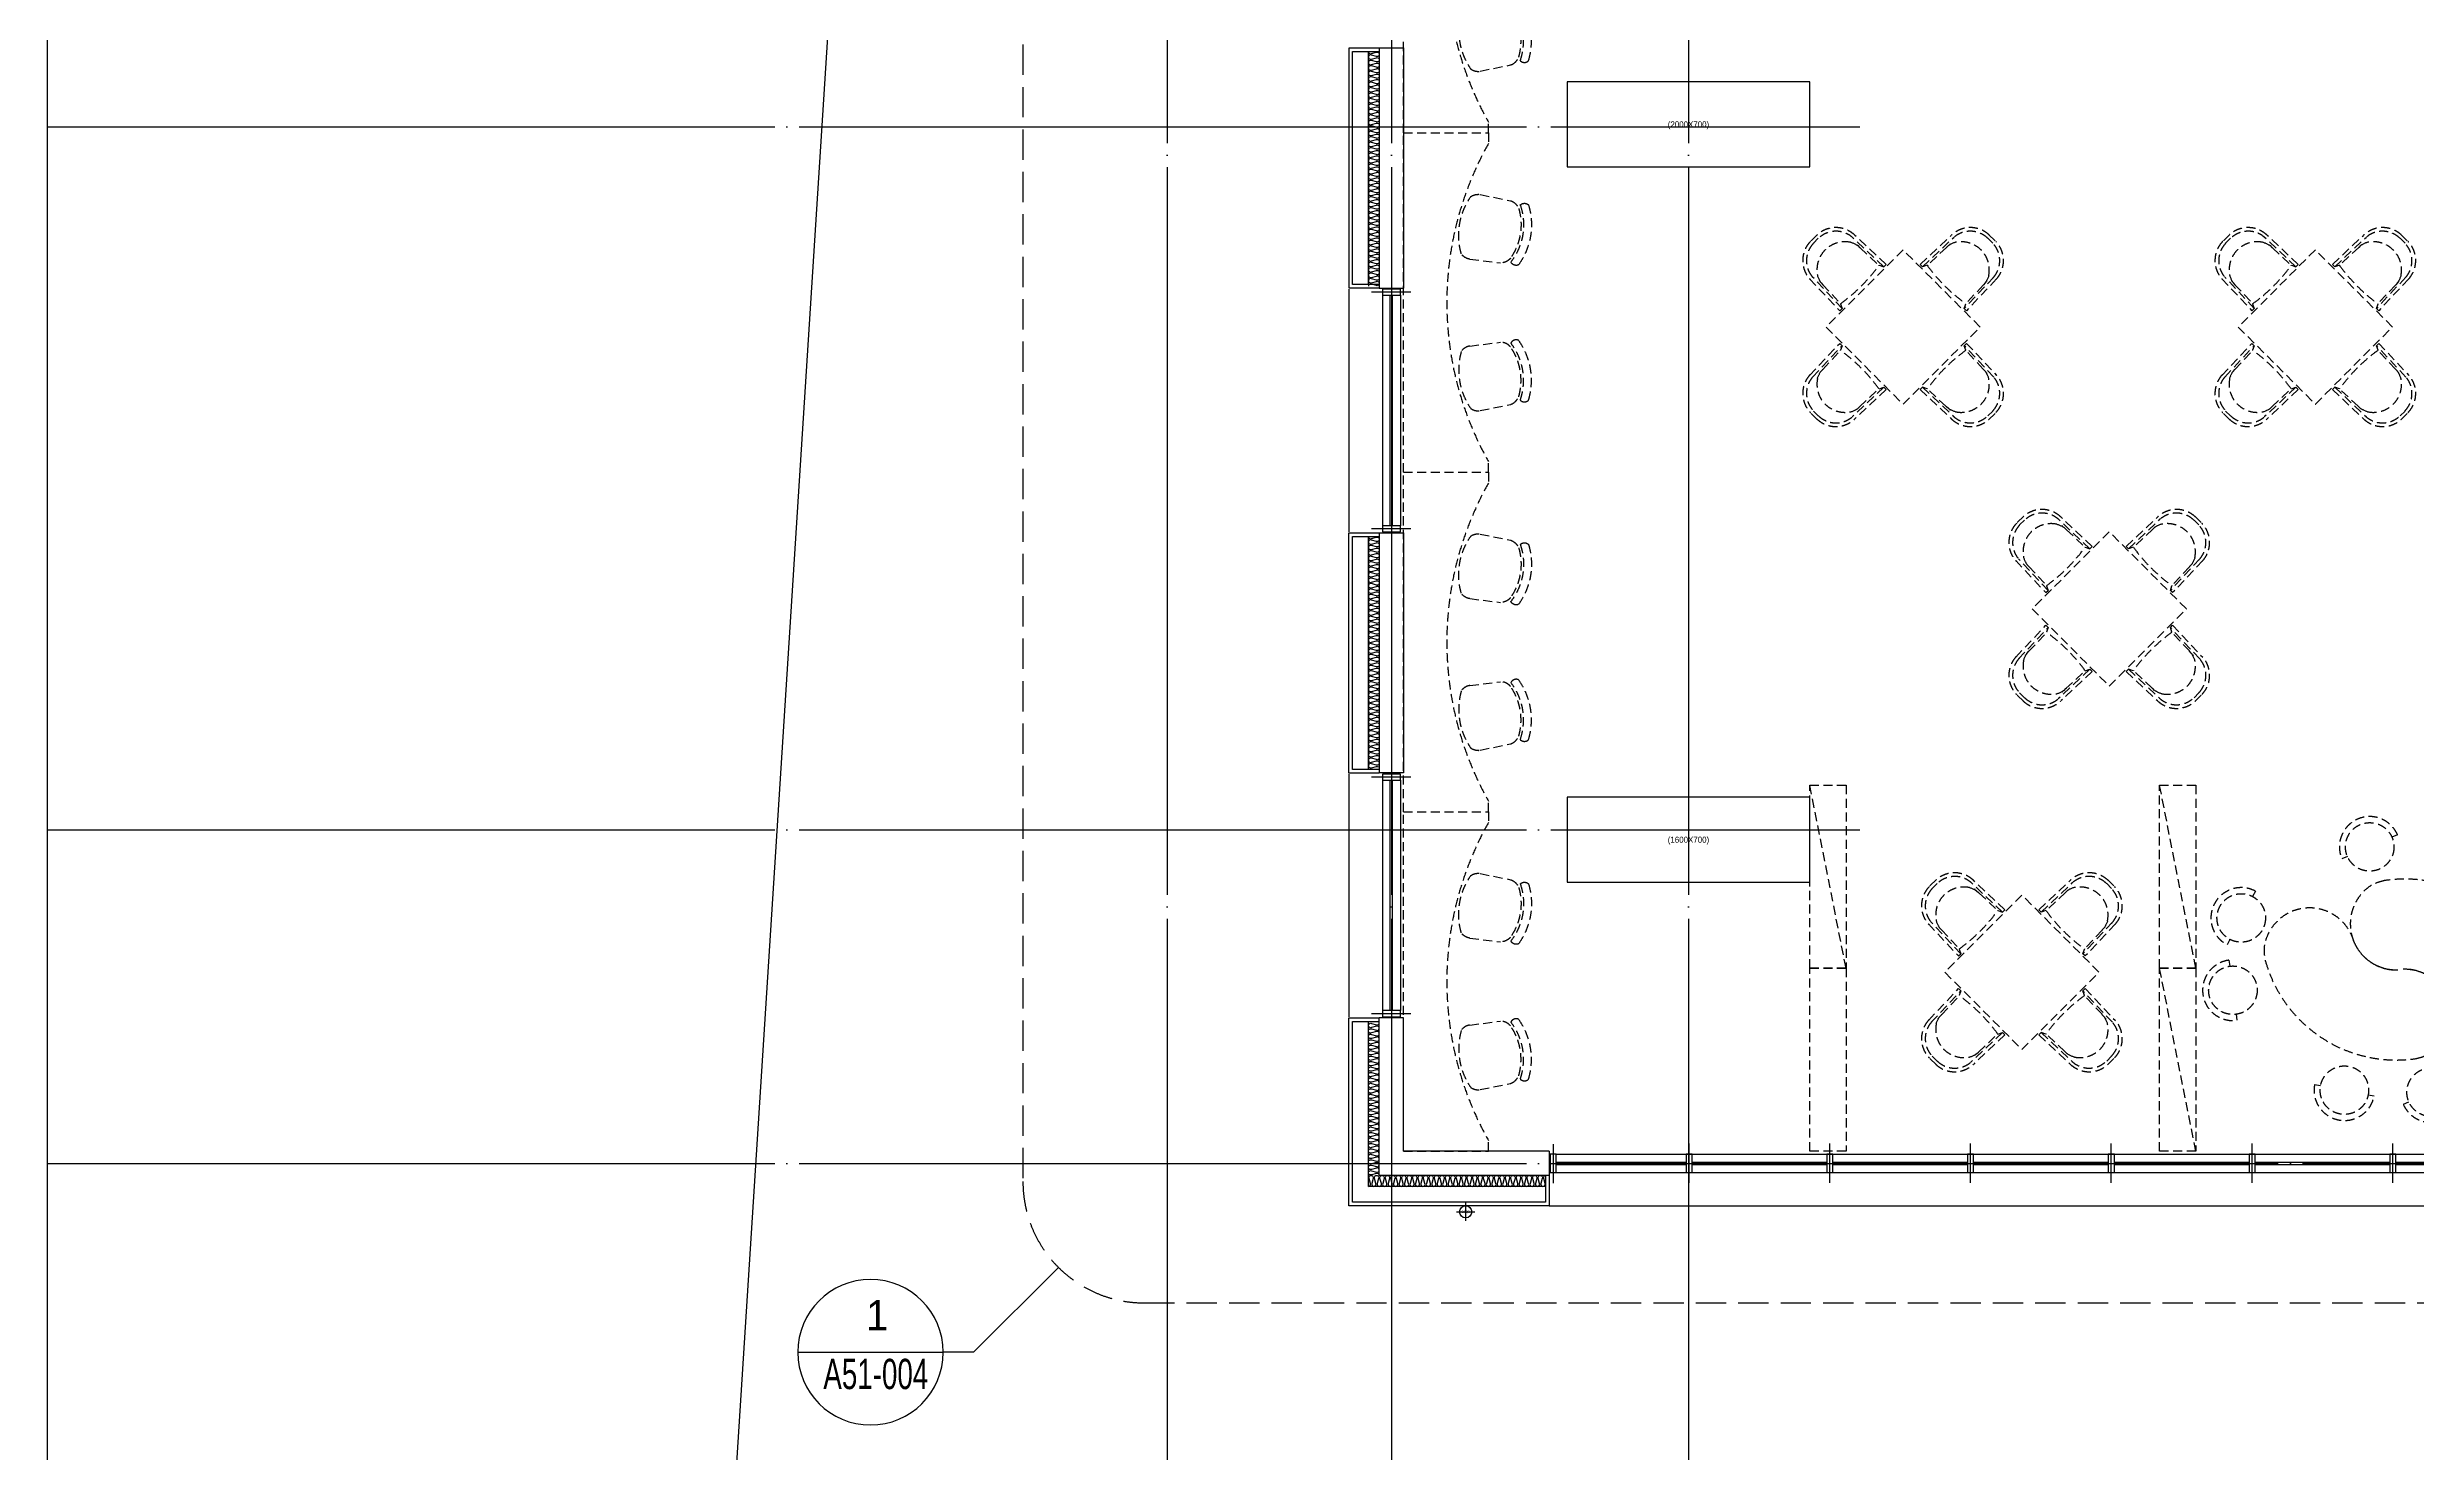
# Model space of a CAD drawing. Header units: millimetres. Extents: x 0 to 1390178, y 0 to 110113.
# Drawn here: x 512036 to 531578, y 11195 to 22786 of the extents above; entities that cross this region are included whole.
import ezdxf
from ezdxf.enums import TextEntityAlignment as Align
from ezdxf.xclip import XClip

# ---------------------------------------------------------------- set-up
doc = ezdxf.new("R2010")
doc.units = ezdxf.units.MM
doc.header["$LTSCALE"] = 100
doc.header["$XCLIPFRAME"] = 0
for name, pattern in [('HID2', [3.5, 2.5, -1]), ('X - 평면도$0$CEN', [62, 60, -1, 0, -1]), ('X - 평면도$0$HID', [1.5, 1, -0.5]), ('X - 평면도$0$HIDDEN', [0.375, 0.25, -0.125])]:
    doc.linetypes.add(name, pattern=pattern)
doc.layers.get('DEFPOINTS').update_dxf_attribs({"color": 145})
for name, color, linetype in [('SM2', 3, 'Continuous'), ('sm3', 3, 'HID2'), ('X - 평면도$0$A-CEN', 1, 'X - 평면도$0$CEN'), ('X - 평면도$0$A-INS', 9, 'Continuous'), ('X - 평면도$0$AA-DWXM-WIND', 4, 'Continuous'), ('X - 평면도$0$AA-EL-PCN8', 8, 'Continuous'), ('X - 평면도$0$AA-FLXS-OTHR', 4, 'Continuous'), ('X - 평면도$0$AA-WAXM-CONC', 2, 'Continuous'), ('X - 평면도$0$AA-XXXX-CNTL', 1, 'X - 평면도$0$CEN'), ('X - 평면도$0$AA-XXXX-FINL', 6, 'Continuous'), ('X - 평면도$0$AA-XXXX-FUR', 8, 'Continuous'), ('X - 평면도$0$AA-XXXX-PAT3', 8, 'Continuous'), ('X - 평면도$0$칸막이', 7, 'X - 평면도$0$HID')]:
    doc.layers.add(name, color=color, linetype=linetype)
doc.layers.add('X - 평면도$0$AA-GUIDE-실명', color=125, linetype='Continuous', plot=False)
doc.layers.add('X - 평면도$0$DEFPOINT', color=163, linetype='Continuous', plot=False)
doc.styles.add('X - 평면도$0$HAUD01', font='Dotum.ttf')
doc.styles.add('X - 평면도$0$STANDARD', font='Dotum.ttf')
doc.styles.add('돋움', font='Dotum.ttf')

# ---------------------------------------------------------------- blocks, each defined once
blk = doc.blocks.new('X - 평면도$0$F-504')
at = {"layer": 'X - 평면도$0$AA-XXXX-PAT3', "linetype": 'X - 평면도$0$HIDDEN', "ltscale": 3}
for p, q in [((-705, 128), (-764, 70)), ((-700, 96), (-740, 56)), ((-431, 63), (-426, 61)), ((-426, 61), (-421, 59)), ((-160, -140), (-421, 106)), ((-421, 59), (-415, 57)), ((-415, 57), (-410, 55)), ((-410, 55), (-404, 52)), ((-404, 52), (-399, 50)), ((-399, 50), (-394, 48)), ((-394, 48), (-389, 45)), ((-389, 45), (-386, 43)), ((-386, 43), (-382, 41)), ((160, -140), (421, 106)), ((700, 96), (740, 56)), ((705, 128), (764, 70)), ((-701, -228), (-698, -233)), ((-663, -287), (-661, -290)), ((747, -224), (504, -483)), ((685, -261), (683, -264)), ((687, -257), (685, -261)), ((689, -253), (687, -257)), ((691, -249), (689, -253)), ((693, -244), (691, -249)), ((696, -239), (693, -244)), ((698, -233), (696, -239)), ((701, -228), (698, -233)), ((703, -222), (701, -228)), ((705, -217), (703, -222)), ((706, -212), (705, -217)), ((-517, -445), (-504, -483)), ((747, -1049), (504, -790)), ((-701, -1045), (-698, -1039)), ((-679, -1003), (-677, -1000)), ((-663, -986), (-661, -983)), ((-160, -1133), (-421, -1378)), ((160, -1133), (421, -1378)), ((693, -1029), (691, -1024)), ((696, -1034), (693, -1029)), ((698, -1039), (696, -1034)), ((701, -1045), (698, -1039)), ((703, -1051), (701, -1045)), ((705, -1056), (703, -1051)), ((706, -1061), (705, -1056)), ((-705, -1401), (-764, -1343)), ((-700, -1369), (-740, -1329)), ((-399, -1323), (-394, -1320)), ((-359, -1294), (-356, -1292)), ((-356, -1292), (-353, -1290)), ((700, -1369), (740, -1329)), ((705, -1401), (764, -1343))]:
    blk.add_line(p, q, dxfattribs=at)
blk.add_lwpolyline([(636, -636), (0, 0), (-636, -636), (0, -1273)], close=True, dxfattribs=at)
for points in [[(-198, -127), (-160, -140), (-141, -121), (-397, 120)], [(-373, 35), (-376, 37), (-382, 41), (-373, 35), (-359, 21), (-356, 19), (-353, 17), (-199, -128)], [(198, -127), (160, -140), (141, -121), (397, 120)], [(431, 63), (426, 61), (421, 59), (415, 57), (410, 55), (404, 52), (399, 50), (394, 48), (389, 45), (386, 43), (382, 41), (379, 39), (376, 37), (373, 35), (359, 21), (356, 19), (359, 21), (199, -128)], [(-771, -238), (-523, -502), (-504, -483), (-747, -224)], [(-706, -212), (-705, -217), (-703, -222), (-701, -228), (-696, -239), (-693, -244), (-691, -249), (-689, -253), (-687, -257), (-685, -261), (-683, -264), (-681, -267), (-679, -270), (-677, -272), (-663, -287), (-516, -444)], [(771, -238), (523, -502), (504, -483), (517, -445)], [(677, -272), (679, -270), (683, -264), (677, -272), (663, -287), (661, -290), (516, -444)], [(-771, -1035), (-523, -771), (-504, -790)], [(517, -828), (504, -790), (523, -771), (771, -1035)], [(-747, -1049), (-504, -790), (-517, -828)], [(-706, -1061), (-705, -1056), (-703, -1051), (-701, -1045), (-696, -1034), (-693, -1029), (-691, -1024), (-689, -1019), (-687, -1015), (-685, -1012), (-683, -1009), (-681, -1006), (-679, -1003), (-663, -986), (-516, -829)], [(687, -1015), (691, -1024), (687, -1015), (685, -1012), (683, -1009), (681, -1006), (679, -1003), (677, -1000), (663, -986), (661, -983), (516, -829)], [(-431, -1336), (-426, -1334), (-421, -1332), (-415, -1330), (-410, -1328), (-404, -1325), (-399, -1323), (-389, -1318), (-386, -1316), (-382, -1314), (-379, -1312), (-376, -1310), (-373, -1308), (-359, -1294), (-199, -1145)], [(-198, -1146), (-160, -1133), (-141, -1152), (-397, -1393)], [(198, -1146), (160, -1133), (141, -1152), (397, -1393)], [(431, -1336), (426, -1334), (421, -1332), (415, -1330), (410, -1328), (404, -1325), (399, -1323), (394, -1320), (389, -1318), (386, -1316), (382, -1314), (379, -1312), (376, -1310), (373, -1308), (359, -1294), (356, -1292), (353, -1290), (199, -1145)]]:
    blk.add_lwpolyline(points, dxfattribs=at)
for centre, radius, start, end in [((-601, -88), 227, 135.767, 223.6433), ((-590, -89), 207, 135.767, 223.6435), ((-555, -43), 227, 46.215, 134.0908), ((-479, -165), 232, 78.053, 191.805), ((-554, -53), 207, 46.215, 134.0908), ((-479, -165), 232, 66.528, 66.651), ((479, -165), 232, 113.349, 113.472), ((555, -43), 227, 45.9092, 133.785), ((554, -53), 207, 45.9092, 133.785), ((479, -165), 232, 348.195, 101.947), ((590, -89), 207, 316.3565, 44.233), ((601, -88), 227, 316.3567, 44.233), ((-1345, 703), 1415, 305.781, 324.077), ((1345, 703), 1415, 215.923, 234.219), ((-479, -165), 232, 203.2072, 203.33), ((479, -165), 232, 336.67, 336.7928), ((-1345, -1976), 1415, 35.923, 54.219), ((1345, -1976), 1415, 125.781, 144.077), ((-601, -1184), 227, 136.3567, 224.233), ((-590, -1184), 207, 136.3565, 224.233), ((-479, -1108), 232, 168.195, 281.947), ((-479, -1108), 232, 156.67, 156.7928), ((479, -1108), 232, 258.053, 11.805), ((479, -1108), 232, 23.2072, 23.33), ((590, -1184), 207, 315.767, 43.6435), ((601, -1184), 227, 315.767, 43.6433), ((-479, -1108), 232, 293.349, 293.472), ((479, -1108), 232, 246.528, 246.651), ((-555, -1230), 227, 225.9092, 313.785), ((-554, -1220), 207, 225.9092, 313.785), ((555, -1230), 227, 226.215, 314.0908), ((554, -1220), 207, 226.215, 314.0908)]:
    blk.add_arc(centre, radius, start, end, dxfattribs=at)
blk = doc.blocks.new('X - 평면도$0$A$C77725706')
at = {"layer": 'X - 평면도$0$AA-XXXX-PAT3', "linetype": 'X - 평면도$0$HIDDEN', "ltscale": 3}
for p, q in [((846, 1029), (878, 776)), ((314, 942), (365, 692))]:
    blk.add_line(p, q, dxfattribs=at)
for centre, radius, start, end in [((420, 959), 108, 144.3828, 189.3454), ((650, 560), 560, 74.1907, 124.5346), ((740, 1012), 108, 9.334, 54.4153), ((467, 727), 108, 198.8758, 249.1437), ((435, 578), 49, 134.9324, 222.0969), ((564, 1084), 564, 252.9144, 305.8109), ((564, 1084), 499, 250.8266, 307.9042), ((563, 1086), 480, 253.7086, 305.0167), ((770, 776), 108, 309.5701, 359.8863), ((849, 646), 49, 336.6283, 63.7928)]:
    blk.add_arc(centre, radius, start, end, dxfattribs=at)
blk = doc.blocks.new('X - 평면도$0$A$C9b4a4f4d')
at = {"layer": 'X - 평면도$0$AA-XXXX-PAT3', "linetype": 'X - 평면도$0$HIDDEN', "ltscale": 3}
blk.add_line((0, 0), (0, 2800), dxfattribs=at)
for points in [[(0, 2800), (700, 2800)], [(700, 2800), (700, 2711)], [(0, 0), (700, 0)], [(700, 0), (700, 89)]]:
    blk.add_lwpolyline(points, dxfattribs=at)
blk.add_lwpolyline([(700, 89, -0.262021), (700, 2711, -0.245419)], format="xyb", dxfattribs=at)
at = {"layer": 'X - 평면도$0$AA-XXXX-PAT3', "linetype": 'X - 평면도$0$HIDDEN', "ltscale": 3, "xscale": -1, "rotation": 90}
blk.add_blockref('X - 평면도$0$A$C77725706', (1575, 2605), dxfattribs=at)
at = {"layer": 'X - 평면도$0$AA-XXXX-PAT3', "linetype": 'X - 평면도$0$HIDDEN', "ltscale": 3, "rotation": 90}
blk.add_blockref('X - 평면도$0$A$C77725706', (1575, 195), dxfattribs=at)
blk = doc.blocks.new('X - 평면도$0$A$C11017ACC')
at = {"layer": 'X - 평면도$0$AA-XXXX-PAT3', "linetype": 'X - 평면도$0$HIDDEN', "ltscale": 3}
for p, q in [((50, 250), (0, 250)), ((500, 250), (450, 250))]:
    blk.add_line(p, q, dxfattribs=at)
blk.add_circle((250, 250), 200, dxfattribs=at)
blk.add_arc((250, 250), 250, 0, 180, dxfattribs=at)
blk = doc.blocks.new('X - 평면도$0$A$C6746789D')
at = {"layer": 'X - 평면도$0$AA-XXXX-PAT3', "linetype": 'X - 평면도$0$HIDDEN', "ltscale": 3}
for centre, radius, start, end in [((1456, 1122), 1122, 48.504, 131.496), ((953, 1708), 349, 133.4292, 152.5662), ((1960, 1708), 349, 27.4338, 46.5708), ((990, 1717), 379, 156.2724, 304.7772), ((1923, 1717), 379, 228.6128, 23.7276), ((1456, 1122), 379, 55.2228, 124.7772)]:
    blk.add_arc(centre, radius, start, end, dxfattribs=at)
for p, rotation in [((934, 2180), 22.07637063698209), ((1939, 2341), 310.3290147904983), ((531, 1785), 56.32067825414572), ((2287, 2002), 274.8428875598123)]:
    blk.add_blockref('X - 평면도$0$A$C11017ACC', p, dxfattribs=dict(at, rotation=rotation))
blk = doc.blocks.new('X - 평면도$0$2F PL')
at = {"layer": 'X - 평면도$0$AA-WAXM-CONC'}
for p, q in [((-44367, 5471), (-44167, 5471)), ((-44367, 5471), (-44367, 3491)), ((-44167, 5471), (-44167, 3491)), ((-44367, 3491), (-44167, 3491)), ((-44167, 3491), (-44167, 3491)), ((-44367, 1471), (-44167, 1471)), ((-44367, 1471), (-44367, -509)), ((-44167, 1471), (-44167, -509)), ((-44167, -509), (-44367, -509)), ((-44167, -509), (-44167, -509)), ((-44367, -3829), (-44367, -2529)), ((-44167, -2529), (-44367, -2529)), ((-44167, -3629), (-44167, -2529)), ((-44167, -2529), (-44167, -2529)), ((-42967, -3629), (-44167, -3629)), ((-42967, -3629), (-42967, -3829)), ((-42967, -3829), (-44367, -3829))]:
    blk.add_line(p, q, dxfattribs=at)
blk = doc.blocks.new('X - 평면도$0$2F_COL')
at = {"layer": 'X - 평면도$0$AA-WAXM-CONC'}
for points in [[(-84178, -50707), (-86178, -50707), (-86178, -51407), (-84178, -51407)], [(-84178, -56607), (-86178, -56607), (-86178, -57307), (-84178, -57307)]]:
    blk.add_lwpolyline(points, close=True, dxfattribs=at)
at = {"layer": 'X - 평면도$0$DEFPOINT', "style": 'X - 평면도$0$STANDARD'}
for s, p in [('(2000X700)', (-85178, -51057)), ('(1600X700)', (-85178, -56957))]:
    blk.add_text(s, height=50, dxfattribs=at).set_placement(p, align=Align.MIDDLE_CENTER)
blk = doc.blocks.new('X - 평면도$0$A$C14A644CA')
at = {"layer": 'X - 평면도$0$AA-FLXS-OTHR', "color": 1}
for p, q in [((75, 0), (-75, 0)), ((0, -75), (0, 75))]:
    blk.add_line(p, q, dxfattribs=at)
at = {"layer": 'X - 평면도$0$AA-FLXS-OTHR'}
blk.add_circle((0, 0), 50, dxfattribs=at)
at = {"layer": 'X - 평면도$0$AA-GUIDE-실명', "style": 'X - 평면도$0$HAUD01'}
blk.add_text('Ø100', height=20, dxfattribs=at).set_placement((0, 0), align=Align.MIDDLE_CENTER)
blk = doc.blocks.new('X - 평면도', base_point=(-475.4, -286.7))
at = {"layer": 'DEFPOINTS'}
blk.add_lwpolyline([(783286.2, 68689.6), (844213.6, 68689.6), (844213.6, 22495.2), (783286.2, 22495.2)], close=True, dxfattribs=at)
at = {"layer": 'X - 평면도$0$A-CEN', "color": 5}
blk.add_line((792522, 68689.6), (792522, 22495.2), dxfattribs=at)
at = {"layer": 'X - 평면도$0$A-INS'}
for p, q in [((794182.1, 36723.1), (794182.1, 38643.1)), ((794182, 32723.1), (794182, 34643.1)), ((794182, 29283.1), (794182, 30643.1)), ((795642, 29283.1), (794182, 29283.1))]:
    blk.add_line(p, q, dxfattribs=at)
for points in [[(794182.1, 38643.1, 0.5248557), (794206.5, 38626.3), (794247.7, 38637.4, -1.4491979), (794247.7, 38603.8), (794206.5, 38614.9, 0.5248557), (794182.1, 38598.1, 0.5248557), (794206.5, 38581.3), (794247.7, 38592.4, -1.4491979), (794247.7, 38558.8), (794206.5, 38569.9, 0.5248557), (794182.1, 38553.1, 0.5248557), (794206.5, 38536.3), (794247.7, 38547.4, -1.4491979), (794247.7, 38513.8), (794206.5, 38524.9, 0.5248557), (794182.1, 38508.1, 0.5248557), (794206.5, 38491.3), (794247.7, 38502.4, -1.4491979), (794247.7, 38468.8), (794206.5, 38479.9, 0.5248557), (794182.1, 38463.1, 0.5248557), (794206.5, 38446.3), (794247.7, 38457.4, -1.4491979), (794247.7, 38423.8), (794206.5, 38434.9, 0.5248557), (794182.1, 38418.1, 0.5248557), (794206.5, 38401.3), (794247.7, 38412.4, -1.4491979), (794247.7, 38378.8), (794206.5, 38389.9, 0.5248557), (794182.1, 38373.1, 0.5248557), (794206.5, 38356.3), (794247.7, 38367.4, -1.4491979), (794247.7, 38333.8), (794206.5, 38344.9, 0.5248557), (794182.1, 38328.1, 0.5248557), (794206.5, 38311.3), (794247.7, 38322.4, -1.4491979), (794247.7, 38288.8), (794206.5, 38299.9, 0.5248557), (794182.1, 38283.1, 0.5248557), (794206.5, 38266.3), (794247.7, 38277.4, -1.4491979), (794247.7, 38243.8), (794206.5, 38254.9, 0.5248557), (794182.1, 38238.1, 0.5248557), (794206.5, 38221.3), (794247.7, 38232.4, -1.4491979), (794247.7, 38198.8), (794206.5, 38209.9, 0.5248557), (794182.1, 38193.1, 0.5248557), (794206.5, 38176.3), (794247.7, 38187.4, -1.4491979), (794247.7, 38153.8), (794206.5, 38164.9, 0.5248557), (794182.1, 38148.1, 0.5248557), (794206.5, 38131.3), (794247.7, 38142.4, -1.4491979), (794247.7, 38108.8), (794206.5, 38119.9, 0.5248557), (794182.1, 38103.1, 0.5248557), (794206.5, 38086.3), (794247.7, 38097.4, -1.4491979), (794247.7, 38063.8), (794206.5, 38074.9, 0.5248557), (794182.1, 38058.1, 0.5248557), (794206.5, 38041.3), (794247.7, 38052.4, -1.4491979), (794247.7, 38018.8), (794206.5, 38029.9, 0.5248557), (794182.1, 38013.1, 0.5248557), (794206.5, 37996.3), (794247.7, 38007.4, -1.4491979), (794247.7, 37973.8), (794206.5, 37984.9, 0.5248557), (794182.1, 37968.1, 0.5248557), (794206.5, 37951.3), (794247.7, 37962.4, -1.4491979), (794247.7, 37928.8), (794206.5, 37939.9, 0.5248557), (794182.1, 37923.1, 0.5248557), (794206.5, 37906.3), (794247.7, 37917.4, -1.4491979), (794247.7, 37883.8), (794206.5, 37894.9, 0.5248557), (794182.1, 37878.1, 0.5248557), (794206.5, 37861.3), (794247.7, 37872.4, -1.4491979), (794247.7, 37838.8), (794206.5, 37849.9, 0.5248557), (794182.1, 37833.1, 0.5248557), (794206.5, 37816.3), (794247.7, 37827.4, -1.4491979), (794247.7, 37793.8), (794206.5, 37804.9, 0.5248557), (794182.1, 37788.1, 0.5248557), (794206.5, 37771.3), (794247.7, 37782.4, -1.4491979), (794247.7, 37748.8), (794206.5, 37759.9, 0.5248557), (794182.1, 37743.1, 0.5248557), (794206.5, 37726.3), (794247.7, 37737.4, -1.4491979), (794247.7, 37703.8), (794206.5, 37714.9, 0.5248557), (794182.1, 37698.1, 0.5248557), (794206.5, 37681.3), (794247.7, 37692.4, -1.4491979), (794247.7, 37658.8), (794206.5, 37669.9, 0.5248557), (794182.1, 37653.1, 0.5248557), (794206.5, 37636.3), (794247.7, 37647.4, -1.4491979), (794247.7, 37613.8), (794206.5, 37624.9, 0.5248557), (794182.1, 37608.1, 0.5248557), (794206.5, 37591.3), (794247.7, 37602.4, -1.4491979), (794247.7, 37568.8), (794206.5, 37579.9, 0.5248557), (794182.1, 37563.1, 0.5248557), (794206.5, 37546.3), (794247.7, 37557.4, -1.4491979), (794247.7, 37523.8), (794206.5, 37534.9, 0.5248557), (794182.1, 37518.1, 0.5248557), (794206.5, 37501.3), (794247.7, 37512.4, -1.4491979), (794247.7, 37478.8), (794206.5, 37489.9, 0.5248557), (794182.1, 37473.1, 0.5248557), (794206.5, 37456.3), (794247.7, 37467.4, -1.4491979), (794247.7, 37433.8), (794206.5, 37444.9, 0.5248557), (794182.1, 37428.1, 0.5248557), (794206.5, 37411.3), (794247.7, 37422.4, -1.4491979), (794247.7, 37388.8), (794206.5, 37399.9, 0.5248557), (794182.1, 37383.1, 0.5248557), (794206.5, 37366.3), (794247.7, 37377.4, -1.4491979), (794247.7, 37343.8), (794206.5, 37354.9, 0.5248557), (794182.1, 37338.1, 0.5248557), (794206.5, 37321.3), (794247.7, 37332.4, -1.4491979), (794247.7, 37298.8), (794206.5, 37309.9, 0.5248557), (794182.1, 37293.1, 0.5248557), (794206.5, 37276.3), (794247.7, 37287.4, -1.4491979), (794247.7, 37253.8), (794206.5, 37264.9, 0.5248557), (794182.1, 37248.1, 0.5248557), (794206.5, 37231.3), (794247.7, 37242.4, -1.4491979), (794247.7, 37208.8), (794206.5, 37219.9, 0.5248557), (794182.1, 37203.1, 0.5248557), (794206.5, 37186.3), (794247.7, 37197.4, -1.4491979), (794247.7, 37163.8), (794206.5, 37174.9, 0.5248557), (794182.1, 37158.1, 0.5248557), (794206.5, 37141.3), (794247.7, 37152.4, -1.4491979), (794247.7, 37118.8), (794206.5, 37129.9, 0.5248557), (794182.1, 37113.1, 0.5248557), (794206.5, 37096.3), (794247.7, 37107.4, -1.4491979), (794247.7, 37073.8), (794206.5, 37084.9, 0.5248557), (794182.1, 37068.1, 0.5248557), (794206.5, 37051.3), (794247.7, 37062.4, -1.4491979), (794247.7, 37028.8), (794206.5, 37039.9, 0.5248557), (794182.1, 37023.1, 0.5248557), (794206.5, 37006.3), (794247.7, 37017.4, -1.4491979), (794247.7, 36983.8), (794206.5, 36994.9, 0.5248557), (794182.1, 36978.1, 0.5248557), (794206.5, 36961.3), (794247.7, 36972.4, -1.4491979), (794247.7, 36938.8), (794206.5, 36949.9, 0.5248557), (794182.1, 36933.1, 0.5248557), (794206.5, 36916.3), (794247.7, 36927.4, -1.4491979), (794247.7, 36893.8), (794206.5, 36904.9, 0.5248557), (794182.1, 36888.1, 0.5248557), (794206.5, 36871.3), (794247.7, 36882.4, -1.4491979), (794247.7, 36848.8), (794206.5, 36859.9, 0.5248557), (794182.1, 36843.1, 0.5248557), (794206.5, 36826.3), (794247.7, 36837.4, -1.4491979), (794247.7, 36803.8), (794206.5, 36814.9, 0.5248557), (794182.1, 36798.1, 0.5248557), (794206.5, 36781.3), (794247.7, 36792.4, -1.4491979), (794247.7, 36758.8), (794206.5, 36769.9, 0.5248557), (794182.1, 36753.1, 0.5248557), (794206.5, 36736.3), (794247.7, 36747.4, -1.4491979), (794247.7, 36713.8), (794206.5, 36724.9, 0.5248557), (794182.1, 36708.1)], [(794182, 34643.1, 0.5248557), (794206.4, 34626.3), (794247.6, 34637.4, -1.4491979), (794247.6, 34603.8), (794206.4, 34614.9, 0.5248557), (794182, 34598.1, 0.5248557), (794206.4, 34581.3), (794247.6, 34592.4, -1.4491979), (794247.6, 34558.8), (794206.4, 34569.9, 0.5248557), (794182, 34553.1, 0.5248557), (794206.4, 34536.3), (794247.6, 34547.4, -1.4491979), (794247.6, 34513.8), (794206.4, 34524.9, 0.5248557), (794182, 34508.1, 0.5248557), (794206.4, 34491.3), (794247.6, 34502.4, -1.4491979), (794247.6, 34468.8), (794206.4, 34479.9, 0.5248557), (794182, 34463.1, 0.5248557), (794206.4, 34446.3), (794247.6, 34457.4, -1.4491979), (794247.6, 34423.8), (794206.4, 34434.9, 0.5248557), (794182, 34418.1, 0.5248557), (794206.4, 34401.3), (794247.6, 34412.4, -1.4491979), (794247.6, 34378.8), (794206.4, 34389.9, 0.5248557), (794182, 34373.1, 0.5248557), (794206.4, 34356.3), (794247.6, 34367.4, -1.4491979), (794247.6, 34333.8), (794206.4, 34344.9, 0.5248557), (794182, 34328.1, 0.5248557), (794206.4, 34311.3), (794247.6, 34322.4, -1.4491979), (794247.6, 34288.8), (794206.4, 34299.9, 0.5248557), (794182, 34283.1, 0.5248557), (794206.4, 34266.3), (794247.6, 34277.4, -1.4491979), (794247.6, 34243.8), (794206.4, 34254.9, 0.5248557), (794182, 34238.1, 0.5248557), (794206.4, 34221.3), (794247.6, 34232.4, -1.4491979), (794247.6, 34198.8), (794206.4, 34209.9, 0.5248557), (794182, 34193.1, 0.5248557), (794206.4, 34176.3), (794247.6, 34187.4, -1.4491979), (794247.6, 34153.8), (794206.4, 34164.9, 0.5248557), (794182, 34148.1, 0.5248557), (794206.4, 34131.3), (794247.6, 34142.4, -1.4491979), (794247.6, 34108.8), (794206.4, 34119.9, 0.5248557), (794182, 34103.1, 0.5248557), (794206.4, 34086.3), (794247.6, 34097.4, -1.4491979), (794247.6, 34063.8), (794206.4, 34074.9, 0.5248557), (794182, 34058.1, 0.5248557), (794206.4, 34041.3), (794247.6, 34052.4, -1.4491979), (794247.6, 34018.8), (794206.4, 34029.9, 0.5248557), (794182, 34013.1, 0.5248557), (794206.4, 33996.3), (794247.6, 34007.4, -1.4491979), (794247.6, 33973.8), (794206.4, 33984.9, 0.5248557), (794182, 33968.1, 0.5248557), (794206.4, 33951.3), (794247.6, 33962.4, -1.4491979), (794247.6, 33928.8), (794206.4, 33939.9, 0.5248557), (794182, 33923.1, 0.5248557), (794206.4, 33906.3), (794247.6, 33917.4, -1.4491979), (794247.6, 33883.8), (794206.4, 33894.9, 0.5248557), (794182, 33878.1, 0.5248557), (794206.4, 33861.3), (794247.6, 33872.4, -1.4491979), (794247.6, 33838.8), (794206.4, 33849.9, 0.5248557), (794182, 33833.1, 0.5248557), (794206.4, 33816.3), (794247.6, 33827.4, -1.4491979), (794247.6, 33793.8), (794206.4, 33804.9, 0.5248557), (794182, 33788.1, 0.5248557), (794206.4, 33771.3), (794247.6, 33782.4, -1.4491979), (794247.6, 33748.8), (794206.4, 33759.9, 0.5248557), (794182, 33743.1, 0.5248557), (794206.4, 33726.3), (794247.6, 33737.4, -1.4491979), (794247.6, 33703.8), (794206.4, 33714.9, 0.5248557), (794182, 33698.1, 0.5248557), (794206.4, 33681.3), (794247.6, 33692.4, -1.4491979), (794247.6, 33658.8), (794206.4, 33669.9, 0.5248557), (794182, 33653.1, 0.5248557), (794206.4, 33636.3), (794247.6, 33647.4, -1.4491979), (794247.6, 33613.8), (794206.4, 33624.9, 0.5248557), (794182, 33608.1, 0.5248557), (794206.4, 33591.3), (794247.6, 33602.4, -1.4491979), (794247.6, 33568.8), (794206.4, 33579.9, 0.5248557), (794182, 33563.1, 0.5248557), (794206.4, 33546.3), (794247.6, 33557.4, -1.4491979), (794247.6, 33523.8), (794206.4, 33534.9, 0.5248557), (794182, 33518.1, 0.5248557), (794206.4, 33501.3), (794247.6, 33512.4, -1.4491979), (794247.6, 33478.8), (794206.4, 33489.9, 0.5248557), (794182, 33473.1, 0.5248557), (794206.4, 33456.3), (794247.6, 33467.4, -1.4491979), (794247.6, 33433.8), (794206.4, 33444.9, 0.5248557), (794182, 33428.1, 0.5248557), (794206.4, 33411.3), (794247.6, 33422.4, -1.4491979), (794247.6, 33388.8), (794206.4, 33399.9, 0.5248557), (794182, 33383.1, 0.5248557), (794206.4, 33366.3), (794247.6, 33377.4, -1.4491979), (794247.6, 33343.8), (794206.4, 33354.9, 0.5248557), (794182, 33338.1, 0.5248557), (794206.4, 33321.3), (794247.6, 33332.4, -1.4491979), (794247.6, 33298.8), (794206.4, 33309.9, 0.5248557), (794182, 33293.1, 0.5248557), (794206.4, 33276.3), (794247.6, 33287.4, -1.4491979), (794247.6, 33253.8), (794206.4, 33264.9, 0.5248557), (794182, 33248.1, 0.5248557), (794206.4, 33231.3), (794247.6, 33242.4, -1.4491979), (794247.6, 33208.8), (794206.4, 33219.9, 0.5248557), (794182, 33203.1, 0.5248557), (794206.4, 33186.3), (794247.6, 33197.4, -1.4491979), (794247.6, 33163.8), (794206.4, 33174.9, 0.5248557), (794182, 33158.1, 0.5248557), (794206.4, 33141.3), (794247.6, 33152.4, -1.4491979), (794247.6, 33118.8), (794206.4, 33129.9, 0.5248557), (794182, 33113.1, 0.5248557), (794206.4, 33096.3), (794247.6, 33107.4, -1.4491979), (794247.6, 33073.8), (794206.4, 33084.9, 0.5248557), (794182, 33068.1, 0.5248557), (794206.4, 33051.3), (794247.6, 33062.4, -1.4491979), (794247.6, 33028.8), (794206.4, 33039.9, 0.5248557), (794182, 33023.1, 0.5248557), (794206.4, 33006.3), (794247.6, 33017.4, -1.4491979), (794247.6, 32983.8), (794206.4, 32994.9, 0.5248557), (794182, 32978.1, 0.5248557), (794206.4, 32961.3), (794247.6, 32972.4, -1.4491979), (794247.6, 32938.8), (794206.4, 32949.9, 0.5248557), (794182, 32933.1, 0.5248557), (794206.4, 32916.3), (794247.6, 32927.4, -1.4491979), (794247.6, 32893.8), (794206.4, 32904.9, 0.5248557), (794182, 32888.1, 0.5248557), (794206.4, 32871.3), (794247.6, 32882.4, -1.4491979), (794247.6, 32848.8), (794206.4, 32859.9, 0.5248557), (794182, 32843.1, 0.5248557), (794206.4, 32826.3), (794247.6, 32837.4, -1.4491979), (794247.6, 32803.8), (794206.4, 32814.9, 0.5248557), (794182, 32798.1, 0.5248557), (794206.4, 32781.3), (794247.6, 32792.4, -1.4491979), (794247.6, 32758.8), (794206.4, 32769.9, 0.5248557), (794182, 32753.1, 0.5248557), (794206.4, 32736.3), (794247.6, 32747.4, -0.6707547), (794270.3, 32723.1, -0.6707547)], [(794272, 29373.1, 0.5248557), (794247.6, 29389.9), (794206.4, 29378.8, -1.4491979), (794206.4, 29412.4), (794247.6, 29401.3, 0.5248557), (794272, 29418.1, 0.5248557), (794247.6, 29434.9), (794206.4, 29423.8, -1.4491979), (794206.4, 29457.4), (794247.6, 29446.3, 0.5248557), (794272, 29463.1, 0.5248557), (794247.6, 29479.9), (794206.4, 29468.8, -1.4491979), (794206.4, 29502.4), (794247.6, 29491.3, 0.5248557), (794272, 29508.1, 0.5248557), (794247.6, 29524.9), (794206.4, 29513.8, -1.4491979), (794206.4, 29547.4), (794247.6, 29536.3, 0.5248557), (794272, 29553.1, 0.5248557), (794247.6, 29569.9), (794206.4, 29558.8, -1.4491979), (794206.4, 29592.4), (794247.6, 29581.3, 0.5248557), (794272, 29598.1, 0.5248557), (794247.6, 29614.9), (794206.4, 29603.8, -1.4491979), (794206.4, 29637.4), (794247.6, 29626.3, 0.5248557), (794272, 29643.1, 0.5248557), (794247.6, 29659.9), (794206.4, 29648.8, -1.4491979), (794206.4, 29682.4), (794247.6, 29671.3, 0.5248557), (794272, 29688.1, 0.5248557), (794247.6, 29704.9), (794206.4, 29693.8, -1.4491979), (794206.4, 29727.4), (794247.6, 29716.3, 0.5248557), (794272, 29733.1, 0.5248557), (794247.6, 29749.9), (794206.4, 29738.8, -1.4491979), (794206.4, 29772.4), (794247.6, 29761.3, 0.5248557), (794272, 29778.1, 0.5248557), (794247.6, 29794.9), (794206.4, 29783.8, -1.4491979), (794206.4, 29817.4), (794247.6, 29806.3, 0.5248557), (794272, 29823.1, 0.5248557), (794247.6, 29839.9), (794206.4, 29828.8, -1.4491979), (794206.4, 29862.4), (794247.6, 29851.3, 0.5248557), (794272, 29868.1, 0.5248557), (794247.6, 29884.9), (794206.4, 29873.8, -1.4491979), (794206.4, 29907.4), (794247.6, 29896.3, 0.5248557), (794272, 29913.1, 0.5248557), (794247.6, 29929.9), (794206.4, 29918.8, -1.4491979), (794206.4, 29952.4), (794247.6, 29941.3, 0.5248557), (794272, 29958.1, 0.5248557), (794247.6, 29974.9), (794206.4, 29963.8, -1.4491979), (794206.4, 29997.4), (794247.6, 29986.3, 0.5248557), (794272, 30003.1, 0.5248557), (794247.6, 30019.9), (794206.4, 30008.8, -1.4491979), (794206.4, 30042.4), (794247.6, 30031.3, 0.5248557), (794272, 30048.1, 0.5248557), (794247.6, 30064.9), (794206.4, 30053.8, -1.4491979), (794206.4, 30087.4), (794247.6, 30076.3, 0.5248557), (794272, 30093.1, 0.5248557), (794247.6, 30109.9), (794206.4, 30098.8, -1.4491979), (794206.4, 30132.4), (794247.6, 30121.3, 0.5248557), (794272, 30138.1, 0.5248557), (794247.6, 30154.9), (794206.4, 30143.8, -1.4491979), (794206.4, 30177.4), (794247.6, 30166.3, 0.5248557), (794272, 30183.1, 0.5248557), (794247.6, 30199.9), (794206.4, 30188.8, -1.4491979), (794206.4, 30222.4), (794247.6, 30211.3, 0.5248557), (794272, 30228.1, 0.5248557), (794247.6, 30244.9), (794206.4, 30233.8, -1.4491979), (794206.4, 30267.4), (794247.6, 30256.3, 0.5248557), (794272, 30273.1, 0.5248557), (794247.7, 30289.9), (794206.4, 30278.8, -1.4491979), (794206.4, 30312.4), (794247.7, 30301.3, 0.5248557), (794272, 30318.1, 0.5248557), (794247.7, 30334.9), (794206.4, 30323.8, -1.4491979), (794206.4, 30357.4), (794247.7, 30346.3, 0.5248557), (794272, 30363.1, 0.5248557), (794247.7, 30379.9), (794206.4, 30368.8, -1.4491979), (794206.4, 30402.4), (794247.7, 30391.3, 0.5248557), (794272, 30408.1, 0.5248557), (794247.7, 30424.9), (794206.4, 30413.8, -1.4491979), (794206.4, 30447.4), (794247.7, 30436.3, 0.5248557), (794272.1, 30453.1, 0.5248557), (794247.7, 30469.9), (794206.4, 30458.8, -1.4491979), (794206.4, 30492.4), (794247.7, 30481.3, 0.5248557), (794272.1, 30498.1, 0.5248557), (794247.7, 30514.9), (794206.4, 30503.8, -1.4491979), (794206.4, 30537.4), (794247.7, 30526.3, 0.5248557), (794272.1, 30543.1, 0.5248557), (794247.7, 30559.9), (794206.4, 30548.8, -1.4491979), (794206.5, 30582.4), (794247.7, 30571.3, 0.5248557), (794272.1, 30588.1, 0.5248557), (794247.7, 30604.9), (794206.5, 30593.8, -1.4491979), (794206.5, 30627.4), (794247.7, 30616.3, 0.5248557), (794272.1, 30633.1, 0.1482986), (794269, 30643.1, 0.1482986)], [(794182, 29283.1, 0.5248557), (794198.8, 29307.5), (794187.7, 29348.7, -1.4491979), (794221.3, 29348.7), (794210.2, 29307.5, 0.5248557), (794227, 29283.1, 0.5248557), (794243.8, 29307.5), (794232.7, 29348.7, -1.4491979), (794266.3, 29348.7), (794255.2, 29307.5, 0.5248557), (794272, 29283.1, 0.5248557), (794288.8, 29307.5), (794277.7, 29348.7, -1.4491979), (794311.3, 29348.7), (794300.2, 29307.5, 0.5248557), (794317, 29283.1, 0.5248557), (794333.8, 29307.5), (794322.7, 29348.7, -1.4491979), (794356.3, 29348.7), (794345.2, 29307.5, 0.5248557), (794362, 29283.1, 0.5248557), (794378.8, 29307.5), (794367.7, 29348.7, -1.4491979), (794401.3, 29348.7), (794390.2, 29307.5, 0.5248557), (794407, 29283.1, 0.5248557), (794423.8, 29307.5), (794412.7, 29348.7, -1.4491979), (794446.3, 29348.7), (794435.2, 29307.5, 0.5248557), (794452, 29283.1, 0.5248557), (794468.8, 29307.5), (794457.7, 29348.7, -1.4491979), (794491.3, 29348.7), (794480.2, 29307.5, 0.5248557), (794497, 29283.1, 0.5248557), (794513.8, 29307.5), (794502.7, 29348.7, -1.4491979), (794536.3, 29348.7), (794525.2, 29307.5, 0.5248557), (794542, 29283.1, 0.5248557), (794558.8, 29307.5), (794547.7, 29348.7, -1.4491979), (794581.3, 29348.7), (794570.2, 29307.5, 0.5248557), (794587, 29283.1, 0.5248557), (794603.8, 29307.5), (794592.7, 29348.7, -1.4491979), (794626.3, 29348.7), (794615.2, 29307.5, 0.5248557), (794632, 29283.1, 0.5248557), (794648.8, 29307.5), (794637.7, 29348.7, -1.4491979), (794671.3, 29348.7), (794660.2, 29307.5, 0.5248557), (794677, 29283.1, 0.5248557), (794693.8, 29307.5), (794682.7, 29348.7, -1.4491979), (794716.3, 29348.7), (794705.2, 29307.5, 0.5248557), (794722, 29283.1, 0.5248557), (794738.8, 29307.5), (794727.7, 29348.7, -1.4491979), (794761.3, 29348.7), (794750.2, 29307.5, 0.5248557), (794767, 29283.1, 0.5248557), (794783.8, 29307.5), (794772.7, 29348.7, -1.4491979), (794806.3, 29348.7), (794795.2, 29307.5, 0.5248557), (794812, 29283.1, 0.5248557), (794828.8, 29307.5), (794817.7, 29348.7, -1.4491979), (794851.3, 29348.7), (794840.2, 29307.5, 0.5248557), (794857, 29283.1, 0.5248557), (794873.8, 29307.5), (794862.7, 29348.7, -1.4491979), (794896.3, 29348.7), (794885.2, 29307.5, 0.5248557), (794902, 29283.1, 0.5248557), (794918.8, 29307.5), (794907.7, 29348.7, -1.4491979), (794941.3, 29348.7), (794930.2, 29307.5, 0.5248557), (794947, 29283.1, 0.5248557), (794963.8, 29307.5), (794952.7, 29348.7, -1.4491979), (794986.3, 29348.7), (794975.2, 29307.5, 0.5248557), (794992, 29283.1, 0.5248557), (795008.8, 29307.5), (794997.7, 29348.7, -1.4491979), (795031.3, 29348.7), (795020.2, 29307.5, 0.5248557), (795037, 29283.1, 0.5248557), (795053.8, 29307.5), (795042.7, 29348.7, -1.4491979), (795076.3, 29348.7), (795065.2, 29307.5, 0.5248557), (795082, 29283.1, 0.5248557), (795098.8, 29307.5), (795087.7, 29348.7, -1.4491979), (795121.3, 29348.7), (795110.2, 29307.5, 0.5248557), (795127, 29283.1, 0.5248557), (795143.8, 29307.5), (795132.7, 29348.7, -1.4491979), (795166.3, 29348.7), (795155.2, 29307.5, 0.5248557), (795172, 29283.1, 0.5248557), (795188.8, 29307.5), (795177.7, 29348.7, -1.4491979), (795211.3, 29348.7), (795200.2, 29307.5, 0.5248557), (795217, 29283.1, 0.5248557), (795233.8, 29307.5), (795222.7, 29348.7, -1.4491979), (795256.3, 29348.7), (795245.2, 29307.5, 0.5248557), (795262, 29283.1, 0.5248557), (795278.8, 29307.5), (795267.7, 29348.7, -1.4491979), (795301.3, 29348.7), (795290.2, 29307.5, 0.5248557), (795307, 29283.1, 0.5248557), (795323.8, 29307.5), (795312.7, 29348.7, -1.4491979), (795346.3, 29348.7), (795335.2, 29307.5, 0.5248557), (795352, 29283.1, 0.5248557), (795368.8, 29307.5), (795357.7, 29348.7, -1.4491979), (795391.3, 29348.7), (795380.2, 29307.5, 0.5248557), (795397, 29283.1, 0.5248557), (795413.8, 29307.5), (795402.7, 29348.7, -1.4491979), (795436.3, 29348.7), (795425.2, 29307.5, 0.5248557), (795442, 29283.1, 0.5248557), (795458.8, 29307.5), (795447.7, 29348.7, -1.4491979), (795481.3, 29348.7), (795470.2, 29307.5, 0.5248557), (795487, 29283.1, 0.5248557), (795503.8, 29307.5), (795492.7, 29348.7, -1.4491979), (795526.3, 29348.7), (795515.2, 29307.5, 0.5248557), (795532, 29283.1, 0.5248557), (795548.8, 29307.5), (795537.7, 29348.7, -1.4491979), (795571.3, 29348.7), (795560.2, 29307.5, 0.5248557), (795577, 29283.1, 0.5248557), (795593.8, 29307.5), (795582.7, 29348.7, -1.4491979), (795616.3, 29348.7), (795605.2, 29307.5, 0.5248557), (795622, 29283.1, 0.5248557), (795638.8, 29307.5), (795627.7, 29348.7, -0.4812835), (795642, 29372.9, -0.4812835)]]:
    blk.add_lwpolyline(points, format="xyb", dxfattribs=at)
at = {"layer": 'X - 평면도$0$AA-DWXM-WIND', "color": 8}
for p, q in [((794297, 36633.1), (794297, 34733.1)), ((794447, 36633.1), (794447, 34733.1)), ((794297, 32633.1), (794297, 30733.1)), ((794447, 32633.1), (794447, 30733.1)), ((795732, 29548.1), (811856.9, 29548.1)), ((795732, 29398.1), (811856.9, 29398.1))]:
    blk.add_line(p, q, dxfattribs=at)
at = {"layer": 'X - 평면도$0$AA-DWXM-WIND'}
for p, q in [((794362, 34733.1), (794362, 36633.1)), ((794382, 34733.1), (794382, 36633.1)), ((794362, 30733.1), (794362, 32633.1)), ((794362, 30733.1), (794362, 32633.1)), ((794382, 30733.1), (794382, 32633.1)), ((794382, 30733.1), (794382, 32633.1)), ((795732, 29483.1), (796802.7, 29483.1)), ((795732, 29463.1), (796802.7, 29463.1)), ((796852.7, 29483.1), (797963.4, 29483.1)), ((796852.7, 29463.1), (797963.4, 29463.1)), ((798013.4, 29483.1), (799124.1, 29483.1)), ((798013.4, 29463.1), (799124.1, 29463.1)), ((799174.1, 29483.1), (800284.8, 29483.1)), ((799174.1, 29463.1), (800284.8, 29463.1)), ((800334.8, 29483.1), (801445.6, 29483.1)), ((800334.8, 29463.1), (801445.6, 29463.1)), ((801495.6, 29483.1), (802606.3, 29483.1)), ((801495.6, 29463.1), (802606.3, 29463.1)), ((802656.3, 29483.1), (803767, 29483.1)), ((802656.3, 29463.1), (803767, 29463.1))]:
    blk.add_line(p, q, dxfattribs=at)
for points in [[(794297, 36683.1), (794297, 36633.1), (794447, 36633.1), (794447, 36683.1)], [(794297, 34733.1), (794297, 34683.1), (794447, 34683.1), (794447, 34733.1)], [(794297, 32683.1), (794297, 32633.1), (794447, 32633.1), (794447, 32683.1)], [(794297, 30733.1), (794297, 30683.1), (794447, 30683.1), (794447, 30733.1)], [(795682, 29398.1), (795732, 29398.1), (795732, 29548.1), (795682, 29548.1)], [(796802.7, 29398.1), (796852.7, 29398.1), (796852.7, 29548.1), (796802.7, 29548.1)], [(797963.4, 29398.1), (798013.4, 29398.1), (798013.4, 29548.1), (797963.4, 29548.1)], [(799124.1, 29398.1), (799174.1, 29398.1), (799174.1, 29548.1), (799124.1, 29548.1)], [(800284.8, 29398.1), (800334.8, 29398.1), (800334.8, 29548.1), (800284.8, 29548.1)], [(801445.6, 29398.1), (801495.6, 29398.1), (801495.6, 29548.1), (801445.6, 29548.1)], [(802606.3, 29398.1), (802656.3, 29398.1), (802656.3, 29548.1), (802606.3, 29548.1)]]:
    blk.add_lwpolyline(points, close=True, dxfattribs=at)
at = {"layer": 'X - 평면도$0$AA-EL-PCN8'}
for p, q in [((794022, 36683.1), (794022, 34683.1)), ((794022, 32683.1), (794022, 30683.1)), ((795672, 29123.1), (811916.9, 29123.1))]:
    blk.add_line(p, q, dxfattribs=at)
at = {"layer": 'X - 평면도$0$AA-XXXX-CNTL'}
for p, q in [((794372, 68689.6), (794372, 22495.2)), ((796822, 68689.6), (796822, 22495.2)), ((783286.2, 38023.1), (798236.3, 38023.1)), ((783286.2, 32223.1), (798236.3, 32223.1)), ((783286.2, 29473.1), (844213.6, 29473.1))]:
    blk.add_line(p, q, dxfattribs=at)
at = {"layer": 'X - 평면도$0$AA-XXXX-FINL'}
for points in [[(794272.1, 36693.1), (794022.1, 36693.1), (794022.1, 38673.1), (794272.1, 38673.1)], [(794272.1, 36723.1), (794052.1, 36723.1), (794052.1, 38643.1), (794272.1, 38643.1)], [(794272, 32693.1), (794022, 32693.1), (794022, 34673.1), (794272, 34673.1)], [(794272, 32723.1), (794052, 32723.1), (794052, 34643.1), (794272, 34643.1)], [(795672, 29373.1), (795672, 29123.1), (794022, 29123.1), (794022, 30673.1), (794272.1, 30673.1)], [(795642, 29373.1), (795642, 29153.1), (794052, 29153.1), (794052, 30643.1), (794272.1, 30643.1)]]:
    blk.add_lwpolyline(points, dxfattribs=at)
at = {"layer": 'X - 평면도$0$AA-XXXX-PAT3', "linetype": 'X - 평면도$0$HIDDEN', "ltscale": 3}
for p, q in [((798121.9, 31083.1), (797822, 32593.1)), ((801007.3, 31083.1), (800707.4, 32593.1)), ((801007.3, 29573.1), (800707.4, 31083.1))]:
    blk.add_line(p, q, dxfattribs=at)
for points in [[(797821.9, 31083.1), (797822, 32593.1), (798122, 32593.1), (798121.9, 31083.1)], [(800707.3, 31083.1), (800707.4, 32593.1), (801007.4, 32593.1), (801007.3, 31083.1)], [(797821.9, 29573.1), (797822, 31083.1), (798122, 31083.1), (798121.9, 29573.1)], [(800707.3, 29573.1), (800707.4, 31083.1), (801007.4, 31083.1), (801007.3, 29573.1)]]:
    blk.add_lwpolyline(points, close=True, dxfattribs=at)
at = {"layer": 'X - 평면도$0$DEFPOINT'}
for p, q in [((794531.1, 36658.1), (794208.8, 36658.1)), ((794531.1, 34708.1), (794208.8, 34708.1)), ((794531.1, 32658.1), (794208.8, 32658.1)), ((794531, 30708.1), (794208.7, 30708.1)), ((795707, 29632.2), (795707, 29309.8)), ((796827.7, 29314), (796827.7, 29636.4)), ((797988.4, 29314), (797988.4, 29636.4)), ((799149.1, 29314), (799149.1, 29636.4)), ((800309.8, 29314), (800309.8, 29636.4)), ((801470.6, 29314), (801470.6, 29636.4)), ((802631.3, 29314), (802631.3, 29636.4))]:
    blk.add_line(p, q, dxfattribs=at)
blk.add_lwpolyline([(838640.5, 68365.6), (821472.6, 68450.8), (816191.2, 68315.3), (809042.1, 68006.8), (790833.1, 66148.4), (790521.2, 57737.5), (790473, 49209.6), (789931.7, 42085), (788804.5, 24415.6), (788582.9, 17927.4), (799789, 17869.8), (800018.4, 24614.7), (818441.5, 24941.8), (817930.2, 30624.5), (838639.2, 33202.2)], close=True, dxfattribs=at)
for name, p in [('X - 평면도$0$2F PL', (838639.2, 33202.2)), ('X - 평면도$0$2F_COL', (882000, 89100))]:
    blk.add_blockref(name, p)
at = {"rotation": 180}
blk.add_blockref('X - 평면도$0$A$C14A644CA', (794984.2, 29073.1), dxfattribs=at)
at = {"layer": 'X - 평면도$0$AA-XXXX-FUR'}
for p in [(798592.5, 37007.8), (801992.5, 37007.8), (800292.5, 34682.8), (799572, 31685.9)]:
    blk.add_blockref('X - 평면도$0$F-504', p, dxfattribs=at)
for p, rotation in [((800896.8, 30543.5), 327.1430173627329), ((804491.9, 31600.5), 147.1430173627329)]:
    blk.add_blockref('X - 평면도$0$A$C6746789D', p, dxfattribs=dict(at, rotation=rotation))
at = {"layer": 'X - 평면도$0$칸막이'}
for p in [(794472, 37973.1), (794472, 35173.1), (794472, 32373.1), (794472, 29573.1)]:
    blk.add_blockref('X - 평면도$0$A$C9b4a4f4d', p, dxfattribs=at)
blk = doc.blocks.new('PL')
at = {"layer": 'SM2'}
blk.add_line((600, 0), (-600, 0), dxfattribs=at)
blk.add_circle((0, 0), 600, dxfattribs=at)
at = {"layer": 'SM2', "style": '돋움'}
for tag, p in [('1', (0, 305)), ('A-000', (15, -179))]:
    blk.add_attdef(tag, text='', height=250, dxfattribs=at).set_placement(p, align=Align.MIDDLE_CENTER)

msp = doc.modelspace()

# ---------------------------------------------------------------- block references
ref = msp.add_blockref('X - 평면도', (-271725.3, -16179.1))
XClip(ref).set_block_clipping_path([(775249.9173510048, 15892.4063044167), (859249.9173510048, 75292.4063044167)])

# ---------------------------------------------------------------- next in the draw order: linework, layer by layer
at = {"layer": 'SM2'}
for p, q in [((520375.6, 12723.1), (519675.6, 12023.1)), ((519675.6, 12023.1), (519425.6, 12023.1))]:
    msp.add_line(p, q, dxfattribs=at)
at = {"layer": 'sm3'}
msp.add_lwpolyline([(521082.7, 12430.2), (542157.6, 12430.2, 0.4142136), (543157.6, 13430.2), (543157.6, 30158.8, 0.4142136), (542157.6, 31158.8), (521082.7, 31158.8, 0.4142136), (520082.7, 30158.8), (520082.7, 13430.2, 0.4142136)], format="xyb", close=True, dxfattribs=at)

# ---------------------------------------------------------------- next in the draw order: block references
ref = msp.add_blockref('PL', (518825.6, 12023.1), dxfattribs=dict(xscale=-1))
ref.add_attrib('A-000', 'A51-004', dxfattribs={"layer": 'SM2', "height": 250, "style": '돋움', "width": 0.7}).set_placement((518869.3, 11844.1), align=Align.MIDDLE_CENTER)
ref.add_attrib('1', '1', dxfattribs={"layer": 'SM2', "height": 250, "style": '돋움'}).set_placement((518879.9, 12328.1), align=Align.MIDDLE_CENTER)

doc.saveas('drawing.dxf')
